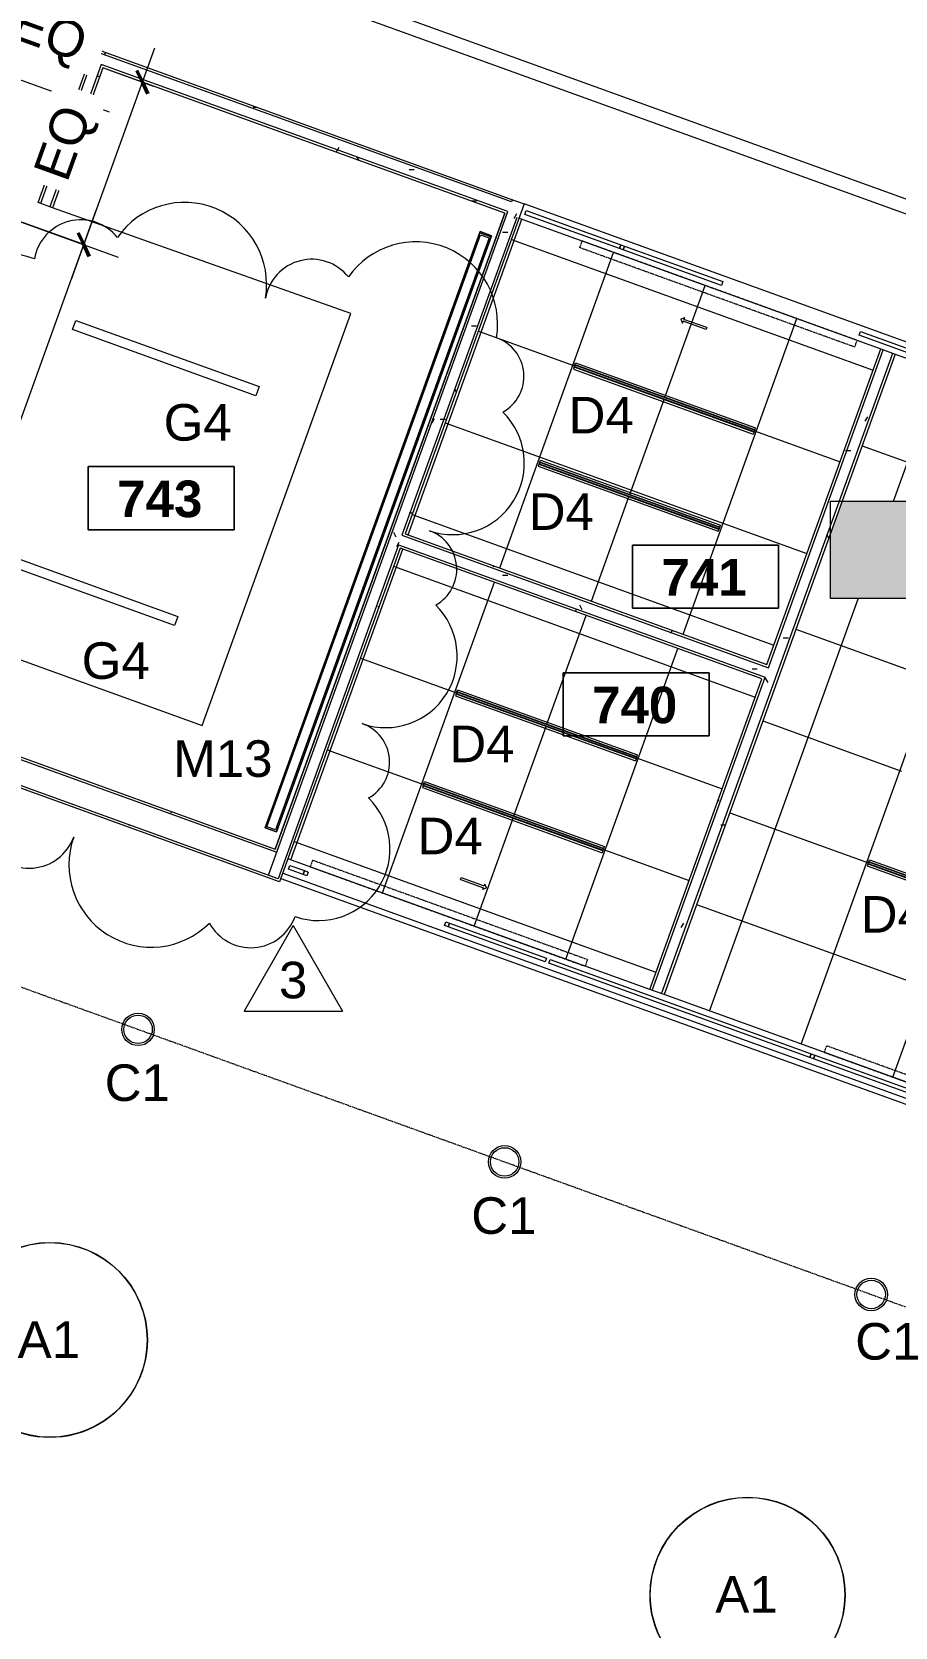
# Model space of a CAD drawing. Header units: inches. Extents: x -2332 to 1043, y -456 to 2193.
# Drawn here: x -768.7 to -556.1, y 347.9 to 740.5 of the extents above; entities that cross this region are included whole.
import ezdxf

# ---------------------------------------------------------------- set-up
doc = ezdxf.new("R2010")
doc.units = ezdxf.units.IN
doc.header["$MEASUREMENT"] = 0
doc.linetypes.add('Center 1_4_', pattern=[0.53125, 0.25, -0.09375, 0.09375, -0.09375])
doc.linetypes.add('Dash 1_16_', pattern=[0.125, 0.0625, -0.0625])
for name, color, linetype, lineweight in [('A-ANNO-DIMS', 211, 'Continuous', 9), ('A-ANNO-DIMS-96', 211, 'Continuous', 9), ('A-AREA-IDEN', 2, 'Continuous', 9), ('A-CLNG', 13, 'Continuous', 13), ('A-CLNG-PATT', 13, 'Continuous', 13), ('A-COLS', 52, 'Continuous', 13), ('A-DETL-CNTR', 5, 'Center 1_4_', 9), ('A-DETL-GENF', 92, 'Continuous', 9), ('A-DOOR', 31, 'Continuous', 13), ('A-GENM', 13, 'Continuous', 9), ('A-GLAZ-CURT', 52, 'Continuous', 13), ('A-GLAZ-CWMG', 51, 'Continuous', 13), ('A-WALL', 113, 'Continuous', 13), ('A-WALL-PATT', 111, 'Continuous', 13), ('E-LITE-EQPM', 33, 'Continuous', 9), ('E-LITE-EQPM-IDEN', 33, 'Continuous', 9), ('G-ANNO-REVC', 71, 'Continuous', 9), ('G-ANNO-REVC-IDEN', 71, 'Continuous', 9), ('I-WALL', 2, 'Continuous', 13)]:
    doc.layers.add(name, color=color, linetype=linetype, lineweight=lineweight)
doc.styles.add('Arial', font='arial.ttf', dxfattribs={"height": 9})
doc.styles.add('Swis721 Lt BT_2', font='swissl.ttf', dxfattribs={"height": 9})
doc.styles.add('Swis721 Lt BT_B', font='', dxfattribs={"height": 9})
doc.styles.get('Swis721 Lt BT_B').set_extended_font_data('Swis721 Lt BT', bold=True)
doc.dimstyles.new('OTJ_-_3_32__Linear_-1__precision', dxfattribs={"dimscale": 12, "dimtxt": 9.497835, "dimasz": 0.375, "dimexe": 0.75, "dimexo": 0.5, "dimgap": 0.5, "dimtad": 1, "dimdec": 0, "dimzin": 3, "dimdsep": 46, "dimlunit": 4, "dimtxsty": 'Swis721 Lt BT_2', "dimblk1": 'OBLIQUE', "dimblk2": 'OBLIQUE', "dimsah": 1, "dimcen": 0.09, "dimdle": 0.75, "dimazin": 0, "dimtfac": 1, "dimtdec": 4, "dimtix": 1, "dimtmove": 0, "dimatfit": 3, "dimfxl": 1, "dimtvp": 1, "dimtfill": 1, "dimfrac": 2, "dimtolj": 1, "dimtzin": 0, "dimarcsym": 2})
doc.dimstyles.new('OTJ_-_3_32__Linear__1_2__Tolerance_1', dxfattribs={"dimscale": 12, "dimtxt": 9.497835, "dimasz": 0.375, "dimexe": 0.75, "dimexo": 0.5, "dimgap": 0.5, "dimtad": 1, "dimdec": 1, "dimrnd": 0.5, "dimzin": 3, "dimdsep": 46, "dimlunit": 4, "dimtxsty": 'Swis721 Lt BT_2', "dimblk1": 'OBLIQUE', "dimblk2": 'OBLIQUE', "dimsah": 1, "dimcen": 0.09, "dimdle": 0.75, "dimazin": 0, "dimtfac": 1, "dimtdec": 4, "dimtix": 1, "dimtmove": 0, "dimatfit": 3, "dimfxl": 1, "dimtvp": 1, "dimtfill": 1, "dimfrac": 2, "dimtolj": 1, "dimtzin": 0, "dimarcsym": 2})
pattern_1 = [(0, (0, 0), (30.72, 7.68), [1.267, -21.773, 1.267, -21.773, -122.88]), (0, (0, 0), (30.72, 7.68), [-46.08, 1.267, -44.813, 1.267, -21.773, -53.76]), (0, (0, 0), (30.72, 7.68), [-115.2, 1.267, -14.093, 1.267, -37.133]), (120, (11.52, 3.84), (-22.011075, 22.7643), [1.267, -21.773, 1.267, -21.773, -122.88]), (120, (11.52, 3.84), (-22.011075, 22.7643), [-46.08, 1.267, -44.813, 1.267, -21.773, -53.76]), (120, (11.52, 3.84), (-22.011075, 22.7643), [-115.2, 1.267, -14.093, 1.267, -37.133]), (240, (15.36, 19.2), (-8.708925, -30.4443), [1.267, -21.773, 1.267, -21.773, -122.88]), (240, (15.36, 19.2), (-8.708925, -30.4443), [-46.08, 1.267, -44.813, 1.267, -21.773, -53.76]), (240, (15.36, 19.2), (-8.708925, -30.4443), [-115.2, 1.267, -14.093, 1.267, -37.133])]

# ---------------------------------------------------------------- blocks, each defined once
blk = doc.blocks.new('Columns 1 - Columns 1-7118049-7TH FLOOR REFLECTED CEILING PLAN')
at = {"layer": 'A-COLS', "lineweight": 9}
h = blk.add_hatch(color=7, dxfattribs=at)
h.paths.add_polyline_path([(862, -405.11), (861.98, -372.97), (801.98, -351.58), (801.98, -383.71), (861.95, -405.09)], flags=0)
h.paths.add_polyline_path([(992.59, -377), (1004.95, -376.98), (1004.95, -365), (986.95, -365), (986.95, -377), (991.45, -377)], flags=0)
h.paths.add_polyline_path([(514, -281.76), (514, -249.63), (453.98, -228.24), (453.98, -260.37), (513.95, -281.74)], flags=0)
h.paths.add_polyline_path([(166, -158.41), (166, -126.28), (105.98, -104.89), (105.98, -137.02), (165.95, -158.39)], flags=0)
h.paths.add_polyline_path([(-182, -35.06), (-182, -2.93), (-242.02, 18.46), (-242.02, -13.67), (-182.05, -35.04)], flags=0)
h.paths.add_polyline_path([(-1982.09, 88.27), (-1922.03, 109.69), (-1922.03, 140.32), (-1982.09, 118.92), (-1982.06, 97), (-1976.88, 98.83), (-1974.21, 91.29), (-1982.09, 88.5), (-1982.09, 88.41)], flags=0)
h.paths.add_polyline_path([(-530, 88.28), (-530, 120.42), (-590.02, 141.81), (-590.02, 109.68), (-530.05, 88.3)], flags=0)
h.paths.add_polyline_path([(829.27, 109), (843.95, 109.02), (843.91, 133), (819.95, 133), (819.95, 109), (828.45, 109)], flags=0)
h.paths.add_polyline_path([(991.45, 115), (1004.95, 115.02), (1004.95, 127), (986.95, 127), (986.95, 115), (990.95, 115)], flags=0)
h.paths.add_polyline_path([(-1634.06, 211.7), (-1574.03, 233.05), (-1574.03, 264.36), (-1634.06, 242.96), (-1634.06, 211.72)], flags=0)
h.paths.add_polyline_path([(-878.47, 211.8), (-878.47, 243.93), (-938.5, 265.32), (-938.5, 233.19), (-878.52, 211.82)], flags=0)
h.paths.add_polyline_path([(483.3, 232), (495.95, 232), (495.95, 256), (472.03, 256), (472.03, 232), (482.96, 232)], flags=0)
h.paths.add_polyline_path([(-1286.05, 334.98), (-1268.05, 341.39), (-1268.05, 345.6), (-1256.05, 349.87), (-1244.05, 345.6), (-1244.05, 341.38), (-1226.05, 335.02), (-1226.06, 367), (-1256.05, 377.69), (-1286.05, 367), (-1286.05, 335.02)], flags=0)
h.paths.add_polyline_path([(-2021.16, 351.64), (-2013.01, 374.21), (-2035.58, 382.36), (-2043.73, 359.79), (-2023.91, 352.63)], flags=0)
h.paths.add_polyline_path([(-208.32, 478), (-200.03, 478), (-200.03, 502), (-219.79, 502), (-224.03, 490.27), (-224.03, 478), (-210.67, 478)], flags=0)
h.paths.add_polyline_path([(-224.03, 501.32), (-223.78, 502), (-224.03, 502)], flags=0)
h.paths.add_polyline_path([(-559.03, 601), (-548.03, 601), (-548.03, 625), (-569.15, 625), (-572.03, 617.05), (-572.03, 601)], flags=0)
h.paths.add_polyline_path([(472.2, 601), (496.2, 601), (496.2, 625), (472.2, 625)], flags=0)
h.paths.add_polyline_path([(831.97, 601.06), (843.95, 601.08), (843.91, 625.06), (819.95, 625.06), (819.95, 601.06), (831.95, 601.06)], flags=0)
h.paths.add_polyline_path([(993.74, 607.06), (1004.95, 607.08), (1004.95, 619.06), (986.95, 619.06), (986.95, 607.06), (991.45, 607.06)], flags=0)
h.paths.add_polyline_path([(-1887.92, 720.64), (-1879.77, 743.21), (-1902.34, 751.36), (-1910.49, 728.79), (-1893.62, 722.69)], flags=0)
h.paths.add_polyline_path([(-903.4, 724), (-896.03, 724), (-896.03, 748), (-920.67, 748), (-920.67, 724), (-910.74, 724)], flags=0)
h.paths.add_polyline_path([(-1610.23, 724), (-1592.03, 724), (-1592.03, 748), (-1616.03, 748), (-1616.03, 724), (-1612.44, 724)], flags=0)
h.paths.add_polyline_path([(-1843.5, 843.64), (-1835.35, 866.21), (-1857.93, 874.36), (-1866.08, 851.79), (-1845.52, 844.36)], flags=0)
h.paths.add_polyline_path([(490.72, 847), (496.2, 847), (496.2, 871), (472.2, 871), (472.2, 847), (477.69, 847)], flags=0)
h.paths.add_polyline_path([(-1612.44, 847), (-1574.05, 847.02), (-1574.06, 871), (-1616.19, 871), (-1616.19, 847)], flags=0)
h.paths.add_polyline_path([(-1243.86, 847.03), (-1243.86, 871), (-1268.03, 871), (-1268.03, 847.03)], flags=0)
h.paths.add_polyline_path([(841.98, 1093), (843.95, 1093.02), (843.91, 1117), (819.95, 1117), (819.95, 1093), (835.45, 1093)], flags=0)
h.paths.add_polyline_path([(495.42, 1093), (495.95, 1093), (495.95, 1117), (471.83, 1117), (471.83, 1093), (495.41, 1093)], flags=0)
h.paths.add_polyline_path([(-1616.3, 1093.21), (-1592.35, 1093.21), (-1592.35, 1117.25), (-1616.3, 1117.25), (-1616.3, 1095.67)], flags=0)
h.paths.add_polyline_path([(-1268.29, 1093.21), (-1244.3, 1093.21), (-1244.3, 1117.25), (-1268.29, 1117.25)], flags=0)
h.paths.add_polyline_path([(991.33, 1099), (1004.95, 1099.02), (1004.95, 1111), (986.95, 1111), (986.95, 1099), (991.2, 1099)], flags=0)
h.paths.add_polyline_path([(-1268.22, 1339.25), (-1244.3, 1339.25), (-1244.3, 1363.25), (-1268.3, 1363.25), (-1268.3, 1339.25)], flags=0)
h.paths.add_polyline_path([(-1616.3, 1339.25), (-1592.3, 1339.25), (-1592.3, 1363.25), (-1616.3, 1363.25), (-1616.3, 1341.67)], flags=0)
h.paths.add_polyline_path([(484, 1462.86), (495.95, 1462.86), (495.95, 1486.86), (471.95, 1486.86), (471.95, 1462.86), (483.85, 1462.86)], flags=0)
h.paths.add_polyline_path([(801.95, 1567), (861.95, 1588.4), (861.95, 1619.14), (850.07, 1619.14), (850, 1619.04), (849.95, 1619.16), (849.95, 1622.86), (801.95, 1605.75), (801.95, 1567.02)], flags=0)
h.paths.add_polyline_path([(-1607.55, 1585.02), (-1592.05, 1585.02), (-1592.05, 1609.02), (-1616.05, 1609.02), (-1616.05, 1585.02)], flags=0)
h.paths.add_polyline_path([(-1256.44, 1585.27), (-1244.3, 1585.27), (-1244.3, 1609.27), (-1268.3, 1609.27), (-1268.3, 1585.27), (-1256.86, 1585.27)], flags=0)
h.paths.add_polyline_path([(-1654.55, 1731.02), (-1654.55, 1776.02), (-1678.05, 1776.02), (-1678.05, 1772.52), (-1658.05, 1772.52), (-1658.05, 1734.52), (-1678.05, 1734.52), (-1678.05, 1731.02), (-1658.05, 1731.02)], flags=0)
h.paths.add_polyline_path([(122.95, 1827.02), (148.95, 1827.02), (148.95, 1853.02), (122.95, 1853.02), (122.95, 1829.42)], flags=0)
h.paths.add_polyline_path([(496.95, 1827.02), (496.95, 1853.02), (470.95, 1853.02), (470.95, 1827.02)], flags=0)
h.paths.add_polyline_path([(-921.05, 1827.02), (-895.05, 1827.02), (-895.05, 1853.02), (-921.05, 1853.02), (-921.05, 1829.42)], flags=0)
h.paths.add_polyline_path([(-572.04, 1827.02), (-547.04, 1827.02), (-547.04, 1853.02), (-573.04, 1853.02), (-573.04, 1827.02)], flags=0)
h.paths.add_polyline_path([(-199.03, 1827.04), (-199.03, 1853.03), (-225.05, 1853.03), (-225.05, 1827.04), (-200.04, 1827.04)], flags=0)
h.paths.add_polyline_path([(-1592.3, 1828.27), (-1592.3, 1852.27), (-1600.05, 1852.27), (-1600.05, 2104.82), (-1574.05, 2104.82), (-1574.05, 2138.82), (-1608.05, 2138.82), (-1608.05, 1852.27), (-1616.3, 1852.27), (-1616.3, 1828.27)], flags=0)
h.paths.add_polyline_path([(-1244.3, 1828.27), (-1244.3, 1852.27), (-1268.3, 1852.27), (-1268.3, 1828.27)], flags=0)
h.paths.add_polyline_path([(-1678.05, 1836.02), (-1620.8, 1836.02), (-1620.8, 1844.02), (-1678.05, 1844.02)], flags=0)
h.paths.add_polyline_path([(831.95, 2100.07), (861.95, 2100.07), (861.95, 2138.82), (801.95, 2138.82), (801.95, 2110.02), (831.95, 2110.02), (831.95, 2104.31)], flags=0)
h.paths.add_polyline_path([(-878.05, 2104.79), (-878.05, 2138.82), (-938.13, 2138.82), (-938.13, 2104.79)], flags=0)
h.paths.add_polyline_path([(-1286.03, 2104.81), (-1225.94, 2104.81), (-1225.94, 2138.82), (-1286.03, 2138.82)], flags=0)
h.paths.add_polyline_path([(454.05, 2104.82), (513.95, 2104.82), (513.95, 2138.82), (454.05, 2138.82)], flags=0)
h.paths.add_polyline_path([(-181.82, 2104.82), (-181.82, 2138.82), (-242.05, 2138.82), (-242.05, 2104.82)], flags=0)
h.paths.add_polyline_path([(-590.05, 2104.82), (-530.05, 2104.82), (-530.05, 2138.82), (-590.05, 2138.82)], flags=0)
h.paths.add_polyline_path([(165.96, 2104.82), (165.96, 2138.82), (105.95, 2138.82), (105.95, 2104.82)], flags=0)
at = {"layer": 'A-COLS', "color": 8, "lineweight": 20}
for p, q in [((-572.03, 625), (-548.03, 625)), ((-572.03, 601), (-572.03, 625)), ((-548.03, 601), (-572.03, 601))]:
    blk.add_line(p, q, dxfattribs=at)
blk = doc.blocks.new('System Panel - Glazed-8947957-7TH FLOOR REFLECTED CEILING PLAN')
at = {"layer": 'A-GLAZ-CURT'}
for p, q in [((-12.39, -0.5), (-12.39, 0.5)), ((-12.39, 0.5), (12.39, 0.5)), ((12.39, 0.5), (12.39, -0.5)), ((12.39, -0.5), (-12.39, -0.5))]:
    blk.add_line(p, q, dxfattribs=at)
blk = doc.blocks.new('System Panel - Glazed-8768158-7TH FLOOR REFLECTED CEILING PLAN')
at = {"layer": 'A-GLAZ-CURT'}
for p, q in [((-12.875, -0.5), (-12.875, 0.5)), ((-12.875, 0.5), (12.875, 0.5)), ((12.875, 0.5), (12.875, -0.5)), ((12.875, -0.5), (-12.875, -0.5))]:
    blk.add_line(p, q, dxfattribs=at)
blk = doc.blocks.new('System Panel - Glazed-8768159-7TH FLOOR REFLECTED CEILING PLAN')
at = {"layer": 'A-GLAZ-CURT'}
for p, q in [((-24.29, -0.5), (-24.29, 0.5)), ((-24.29, 0.5), (24.29, 0.5)), ((24.29, 0.5), (24.29, -0.5)), ((24.29, -0.5), (-24.29, -0.5))]:
    blk.add_line(p, q, dxfattribs=at)
blk = doc.blocks.new('Barn Door - Glass Door - D13 - DEMOUNTABLE SLIDER-40_ x 96_-8564951-7TH FLOOR REFLECTED CEILING PLAN')
at = {"layer": 'A-DETL-GENF'}
for p, q in [((17.91, 11.5), (17.91, 12)), ((17.91, 12), (23.91, 12)), ((24.62, 11.75), (23.91, 12.46)), ((23.91, 12.46), (23.91, 12)), ((17.91, 11.5), (23.91, 11.5)), ((24.62, 11.75), (23.91, 11.04)), ((23.91, 11.04), (23.91, 11.5))]:
    blk.add_line(p, q, dxfattribs=at)
at = {"layer": 'A-DOOR', "linetype": 'Dash 1_16_', "lineweight": 9}
for p, q in [((-18, 3.62), (54, 3.62)), ((-18, 3.62), (-18, 1.87)), ((-18, 1.87), (54, 1.87)), ((54, 3.62), (54, 1.87))]:
    blk.add_line(p, q, dxfattribs=at)
blk = doc.blocks.new('ROUND LIGHT - Type A_ATL3 Pendant - 48_-7968584-7TH FLOOR REFLECTED CEILING PLAN')
at = {"layer": 'E-LITE-EQPM'}
for centre, radius, start, end in [((-0.02, -0.01), 24, 360, 180), ((0, -0.01), 24, 360, 180), ((0, -0.01), 23.95, 0, 180), ((-0.02, -0.01), 24, 180, 360), ((0, -0.01), 24, 180, 360), ((0, -0.01), 23.95, 180, 360)]:
    blk.add_arc(centre, radius, start, end, dxfattribs=at)
blk = doc.blocks.new('TBARLED SMARTLIGHT 9-16_DIFFUSING 2_ and 4_ - Type D_4_ 9_16 - Diffusing Lens-7718957-7TH FLOOR REFLECTED CEILING PLAN')
at = {"layer": 'E-LITE-EQPM'}
for p, q in [((-0.8, 23.56), (-0.8, -23.56)), ((-0.3, 23.56), (-0.8, 23.56)), ((-0.3, 23.56), (0.3, 23.56)), ((-0.3, 23.52), (-0.3, 23.56)), ((0.3, 23.56), (0.3, 23.52)), ((0.3, 23.56), (0.8, 23.56)), ((0.8, 23.56), (0.8, -23.56)), ((-0.3, 23.52), (-0.21, 23.52)), ((-0.3, -23.52), (-0.3, 23.52)), ((0.3, 23.52), (-0.3, 23.52)), ((-0.21, -23.52), (-0.21, 23.52)), ((-0.2, 23.5), (0.2, 23.5)), ((-0.2, -23.5), (-0.2, 23.5)), ((0.2, -23.5), (0.2, 23.5)), ((0.21, 23.52), (0.3, 23.52)), ((0.21, -23.52), (0.21, 23.52)), ((0.3, -23.52), (0.3, 23.52)), ((-0.21, -23.52), (-0.3, -23.52)), ((-0.3, -23.52), (0.3, -23.52)), ((-0.3, -23.56), (-0.3, -23.52)), ((0.2, -23.5), (-0.2, -23.5)), ((0.3, -23.52), (0.21, -23.52)), ((0.3, -23.52), (0.3, -23.56)), ((-0.3, -23.56), (-0.8, -23.56)), ((0.3, -23.56), (-0.3, -23.56)), ((0.3, -23.56), (0.8, -23.56))]:
    blk.add_line(p, q, dxfattribs=at)
blk = doc.blocks.new('Rectangular Mullion - 1_ x 1_ SQUARE-8461705-7TH FLOOR REFLECTED CEILING PLAN')
at = {"layer": 'A-GLAZ-CWMG', "lineweight": 20}
for p, q in [((0.5, 0.5), (-0.5, 0.5)), ((-0.5, 0.5), (-0.5, -0.5)), ((0.5, -0.5), (0.5, 0.5)), ((-0.5, -0.5), (0.5, -0.5))]:
    blk.add_line(p, q, dxfattribs=at)
blk = doc.blocks.new('yellow light - yellow light-8090718-7TH FLOOR REFLECTED CEILING PLAN')
at = {"layer": 'A-GENM'}
for p, q in [((-913.35, 829.36), (26.87, 489.86)), ((25.68, 486.56), (-913.42, 825.66))]:
    blk.add_line(p, q, dxfattribs=at)
blk = doc.blocks.new('Barn Door - Glass Door - D13 - DEMOUNTABLE SLIDER-40_ x 96_-8564952-7TH FLOOR REFLECTED CEILING PLAN')
at = {"layer": 'A-DETL-GENF'}
for p, q in [((17.91, -11.5), (17.91, -12)), ((17.91, -11.5), (23.91, -11.5)), ((24.62, -11.75), (23.91, -11.04)), ((23.91, -11.04), (23.91, -11.5)), ((24.62, -11.75), (23.91, -12.46)), ((17.91, -12), (23.91, -12)), ((23.91, -12.46), (23.91, -12))]:
    blk.add_line(p, q, dxfattribs=at)
at = {"layer": 'A-DOOR', "linetype": 'Dash 1_16_', "lineweight": 9}
for p, q in [((-18, -1.87), (54, -1.87)), ((-18, -3.62), (-18, -1.87)), ((-18, -3.62), (54, -3.62)), ((54, -3.62), (54, -1.87))]:
    blk.add_line(p, q, dxfattribs=at)
blk = doc.blocks.new('DOWN LIGHT - Type C_L-PENDANT_FOCAL POINT 3_5 CYLINDER-9613399-7TH FLOOR REFLECTED CEILING PLAN')
at = {"layer": 'E-LITE-EQPM'}
for radius in [4, 3.5]:
    blk.add_circle((-0.125, 0), radius, dxfattribs=at)
blk = doc.blocks.new('SUSPENDED LINEAR_Cooper_NeoRay_Straight and Narrow_22DP_0001 - Type G_3G Pendant Linea_4 Feet-8436090-7TH FLOOR REFLECTED CEILING PLAN')
at = {"layer": 'E-LITE-EQPM'}
for p, q in [((1.1875, 24), (-1.1875, 24)), ((-1.1875, 24), (-1.1875, -24)), ((1.1875, -24), (1.1875, 24)), ((-1.1875, -24), (1.1875, -24))]:
    blk.add_line(p, q, dxfattribs=at)
blk = doc.blocks.new('light_recessed_downlight_linear_3in adjustable - Type M13-9661933-7TH FLOOR REFLECTED CEILING PLAN')
at = {"layer": 'E-LITE-EQPM'}
for p, q in [((-78.74, -0.84), (76.95, -0.84)), ((-78.74, -3.84), (-78.74, -0.84)), ((-78.74, -3.84), (-78.74, -0.84)), ((-78.74, -0.84), (77.26, -0.84)), ((-78.74, -3.84), (76.95, -3.84)), ((77.26, -3.84), (-78.74, -3.84)), ((-78.36, -3.47), (-78.36, -1.22)), ((-78.36, -1.22), (76.58, -1.22)), ((76.58, -3.47), (-78.36, -3.47)), ((76.58, -1.22), (76.58, -3.47)), ((76.95, -0.84), (76.95, -3.84)), ((77.26, -0.84), (77.26, -3.84))]:
    blk.add_line(p, q, dxfattribs=at)
blk = doc.blocks.new('System Panel - Glazed-9681235-7TH FLOOR REFLECTED CEILING PLAN')
at = {"layer": 'A-GLAZ-CURT'}
for p, q in [((-33.59, -0.5), (-33.59, 0.5)), ((-33.59, 0.5), (-29.77, 0.5)), ((-29.77, 0.5), (-29.77, -0.5)), ((8.23, -0.5), (8.23, 0.5)), ((8.23, 0.5), (33.59, 0.5)), ((33.59, 0.5), (33.59, -0.5)), ((-29.77, -0.5), (-33.59, -0.5)), ((33.59, -0.5), (8.23, -0.5))]:
    blk.add_line(p, q, dxfattribs=at)
blk = doc.blocks.new('System Panel - Glazed-9681165-7TH FLOOR REFLECTED CEILING PLAN')
at = {"layer": 'A-GLAZ-CURT'}
for p, q in [((-34.16, -0.5), (-34.16, 0.5)), ((-34.16, 0.5), (34.16, 0.5)), ((34.16, 0.5), (34.16, -0.5)), ((34.16, -0.5), (-34.16, -0.5))]:
    blk.add_line(p, q, dxfattribs=at)
blk = doc.blocks.new('System Panel - Glazed-9681166-7TH FLOOR REFLECTED CEILING PLAN')
at = {"layer": 'A-GLAZ-CURT'}
for p, q in [((-18.95, -0.5), (-18.95, 0.5)), ((-18.95, 0.5), (18.95, 0.5)), ((18.95, 0.5), (18.95, -0.5)), ((18.95, -0.5), (-18.95, -0.5))]:
    blk.add_line(p, q, dxfattribs=at)
blk = doc.blocks.new('Rectangular Mullion - 1_ x 1_ SQUARE-8461893-7TH FLOOR REFLECTED CEILING PLAN')
at = {"layer": 'A-GLAZ-CWMG', "lineweight": 20}
for p, q in [((0.5, 0.5), (-0.5, 0.5)), ((-0.5, 0.5), (-0.5, -0.5)), ((0.5, -0.5), (0.5, 0.5)), ((-0.5, -0.5), (0.5, -0.5))]:
    blk.add_line(p, q, dxfattribs=at)
blk = doc.blocks.new('Rectangular Mullion - 1_ x 1_ SQUARE-8462063-7TH FLOOR REFLECTED CEILING PLAN')
at = {"layer": 'A-GLAZ-CWMG', "lineweight": 20}
for p, q in [((0, 0.5), (-1, 0.5)), ((-1, 0.5), (-1, -0.5)), ((0, -0.5), (0, 0.5)), ((-1, -0.5), (0, -0.5))]:
    blk.add_line(p, q, dxfattribs=at)
blk = doc.blocks.new('Rectangular Mullion - 1_ x 1_ SQUARE-9681154-7TH FLOOR REFLECTED CEILING PLAN')
at = {"layer": 'A-GLAZ-CWMG', "lineweight": 20}
for p, q in [((-1, 0.5), (0, 0.5)), ((-1, -0.5), (-1, 0.5)), ((0, 0.5), (0, -0.5)), ((0, -0.5), (-1, -0.5))]:
    blk.add_line(p, q, dxfattribs=at)
blk = doc.blocks.new('Room Tag - Number Only-4120135-7TH FLOOR REFLECTED CEILING PLAN')
at = {"layer": 'A-AREA-IDEN'}
for p, q in [((-0.1881, -0.1636), (-0.1881, -0.0018)), ((-0.1881, -0.0018), (0.1869, -0.0018)), ((0.1869, -0.0018), (-0.1881, -0.0018)), ((-0.1881, -0.0018), (-0.1881, -0.1636)), ((0.1869, -0.0018), (0.1869, -0.1636)), ((0.1869, -0.1636), (0.1869, -0.0018)), ((0.1869, -0.1636), (-0.1881, -0.1636)), ((-0.1881, -0.1636), (0.1869, -0.1636))]:
    blk.add_line(p, q, dxfattribs=at)
blk = doc.blocks.new('DIMBLOCK99-7TH FLOOR REFLECTED CEILING PLAN')
at = {"layer": 'A-ANNO-DIMS-96'}
for p, q in [((-789.14, 708.53), (-777.63, 740.39)), ((-780.69, 731.92), (-789.14, 708.53)), ((-749.61, 720.7), (-780.69, 731.92)), ((-757.12, 726.41), (-761.13, 715.29)), ((-758.08, 723.76), (-757.12, 726.41))]:
    blk.add_line(p, q, dxfattribs=at)
at = {"layer": 'A-ANNO-DIMS-96', "lineweight": 50}
for p, q in [((-780.69, 731.92), (-783.57, 730.57)), ((-780.69, 731.92), (-777.81, 733.27)), ((-758.08, 723.76), (-760.96, 722.41)), ((-758.08, 723.76), (-755.2, 725.11))]:
    blk.add_line(p, q, dxfattribs=at)
at = {"layer": 'A-ANNO-DIMS-96', "color": 0, "insert": (-771.28, 747.68), "char_height": 9, "width": 20.443, "attachment_point": 1, "rotation": 340.146, "line_spacing_factor": 1.005062, "style": 'Swis721 Lt BT_2', "bg_fill": 3, "box_fill_scale": 1.25, "bg_fill_color": 256, "bg_fill_true_color": 13158600, "bg_fill_transparency": 0}
blk.add_mtext('EQ', dxfattribs=at)
blk = doc.blocks.new('_Oblique')
at = {"color": 0, "linetype": 'ByBlock', "lineweight": -2}
blk.add_line((-0.5, -0.5), (0.5, 0.5), dxfattribs=at)
blk = doc.blocks.new('DIMBLOCK106-7TH FLOOR REFLECTED CEILING PLAN')
at = {"layer": 'A-ANNO-DIMS-96'}
for p, q in [((-791.59, 589.37), (-752.87, 696.59)), ((-782.52, 697.73), (-747.46, 685.07)), ((-755.92, 688.12), (-782.52, 697.73)), ((-815.14, 607.44), (-780.06, 594.77)), ((-788.53, 597.83), (-815.14, 607.44))]:
    blk.add_line(p, q, dxfattribs=at)
at = {"layer": 'A-ANNO-DIMS-96', "lineweight": 50}
for p, q in [((-755.92, 688.12), (-757.28, 691)), ((-755.92, 688.12), (-754.57, 685.24)), ((-788.53, 597.83), (-789.88, 600.71)), ((-788.53, 597.83), (-787.18, 594.95))]:
    blk.add_line(p, q, dxfattribs=at)
at = {"layer": 'A-ANNO-DIMS-96', "color": 0, "insert": (-794.11, 635.41), "char_height": 9, "width": 34.9159, "attachment_point": 1, "rotation": 70.146, "line_spacing_factor": 1.005062, "style": 'Swis721 Lt BT_2', "bg_fill": 3, "box_fill_scale": 1.25, "bg_fill_color": 256, "bg_fill_true_color": 13158600, "bg_fill_transparency": 0}
blk.add_mtext('8\' - 0"', dxfattribs=at)
blk = doc.blocks.new('DIMBLOCK108-7TH FLOOR REFLECTED CEILING PLAN')
at = {"layer": 'A-ANNO-DIMS-96'}
for p, q in [((-758.98, 679.66), (-738.43, 736.58)), ((-738.83, 727.16), (-749.95, 731.18)), ((-741.48, 728.12), (-738.83, 727.16)), ((-782.52, 697.73), (-747.46, 685.07)), ((-755.92, 688.12), (-782.52, 697.73))]:
    blk.add_line(p, q, dxfattribs=at)
at = {"layer": 'A-ANNO-DIMS-96', "lineweight": 50}
for p, q in [((-741.48, 728.12), (-742.84, 731)), ((-741.48, 728.12), (-740.13, 725.24)), ((-755.92, 688.12), (-757.28, 691)), ((-755.92, 688.12), (-754.57, 685.24))]:
    blk.add_line(p, q, dxfattribs=at)
at = {"layer": 'A-ANNO-DIMS-96', "color": 0, "insert": (-768.54, 706.23), "char_height": 9, "width": 20.443, "attachment_point": 1, "rotation": 70.146, "line_spacing_factor": 1.005062, "style": 'Swis721 Lt BT_2', "bg_fill": 3, "box_fill_scale": 1.25, "bg_fill_color": 256, "bg_fill_true_color": 13158600, "bg_fill_transparency": 0}
blk.add_mtext('EQ', dxfattribs=at)
blk = doc.blocks.new('Family - ___-9782575-7TH FLOOR REFLECTED CEILING PLAN')
at = {"layer": 'G-ANNO-REVC'}
for centre, radius, start, end in [((-731.1, 678.32), 20.2, 350.3153, 145.1065), ((-756.7, 682.69), 11.54, 38.505, 170.3153), ((-674.2, 668.61), 20.2, 350.3153, 145.1065), ((-775.93, 663.16), 22.86, 69.9285, 224.7197), ((-699.8, 672.98), 11.54, 38.505, 170.3153), ((-657.59, 655.71), 10.06, 298.9854, 70.7958), ((-786.01, 635.55), 13.06, 118.1182, 249.9285), ((-665.03, 634.35), 17.6, 250.7958, 45.587), ((-798.34, 601.81), 22.86, 69.9285, 224.7197), ((-674.13, 608.23), 10.06, 298.9854, 70.7958), ((-681.57, 586.86), 17.6, 250.7958, 45.587), ((-808.43, 574.2), 13.06, 118.1182, 249.9285), ((-690.67, 560.75), 10.06, 298.9854, 70.7958), ((-793.84, 555.08), 20.27, 160.2363, 315.0275), ((-698.11, 539.38), 17.6, 250.7958, 45.587), ((-769.31, 546.26), 11.58, 208.4259, 340.2363), ((-739.33, 535.49), 20.27, 160.2363, 315.0275), ((-714.8, 526.68), 11.58, 208.4259, 340.2363)]:
    blk.add_arc(centre, radius, start, end, dxfattribs=at)
blk = doc.blocks.new('Revision Tag - Revision Tag-133968-7TH FLOOR REFLECTED CEILING PLAN')
at = {"layer": 'G-ANNO-REVC-IDEN'}
for p, q in [((0, 0.1384), (-0.1263, -0.0804)), ((0, 0.1384), (0.1263, -0.0804)), ((-0.1263, -0.0804), (0.1263, -0.0804))]:
    blk.add_line(p, q, dxfattribs=at)

msp = doc.modelspace()

# ---------------------------------------------------------------- hatches: boundary and pattern name
at = {"layer": 'A-CLNG-PATT'}
h = msp.add_hatch(dxfattribs=at)
h.set_pattern_fill('FP_8', color=256, style=0, pattern_type=2)
h.set_pattern_definition([(340.146, (-621.058, 627.696), (-8.151, -22.5735), []), (250.146, (-621.058, 627.696), (-22.5735, 8.151), [])])
h.paths.add_polyline_path([(-587.65647, 584.80025), (-559.61828, 662.44943), (-648.72148, 694.62353), (-676.75967, 616.97434), (-587.86873, 584.87689)], flags=0)
h.paths.add_polyline_path([(-599.49, 618.04707), (-643.81393, 634.05191), (-643.5987, 634.60206), (-599.28944, 618.60252), (-599.46554, 618.11483)], flags=0)
h.paths.add_polyline_path([(-590.84484, 641.98904), (-635.16877, 657.99388), (-634.95354, 658.54403), (-590.64428, 642.54449), (-590.82038, 642.0568)], flags=0)
h = msp.add_hatch(dxfattribs=at)
h.set_pattern_fill('FP_10', color=256, style=0, pattern_type=2)
h.set_pattern_definition([(250.146, (-524.21, 573.113), (-22.5735, 8.151), []), (160.146, (-524.21, 573.113), (8.151, 22.5735), [])])
h.paths.add_polyline_path([(-500.3385, 462.8636), (-443.42081, 620.49192), (-556.09117, 661.17584), (-569.1546, 624.99788), (-548.02578, 624.99788), (-548.02578, 600.99788), (-572.02578, 600.99788), (-572.02578, 617.04642), (-613.00887, 503.54752), (-502.2827, 463.56563)], flags=0)
h.paths.add_polyline_path([(-518.44934, 519.68643), (-562.77327, 535.69127), (-562.55803, 536.24142), (-518.24877, 520.24188), (-518.42487, 519.75419)], flags=0)
h.paths.add_polyline_path([(-510.29833, 542.25989), (-554.62226, 558.26473), (-554.40702, 558.81488), (-510.09777, 542.81534), (-510.27386, 542.32765)], flags=0)
h.paths.add_polyline_path([(-502.14733, 564.83335), (-546.47126, 580.83819), (-546.25602, 581.38834), (-501.94676, 565.3888), (-502.12286, 564.90111)], flags=0)
h.paths.add_polyline_path([(-493.99632, 587.40681), (-538.32025, 603.41165), (-538.10501, 603.9618), (-493.79576, 587.96226), (-493.97185, 587.47457)], flags=0)
h = msp.add_hatch(dxfattribs=at)
h.set_pattern_fill('FP_9', color=256, style=0, pattern_type=2)
h.set_pattern_definition([(340.146, (-650.11, 547.24), (-8.151, -22.5735), []), (250.146, (-650.11, 547.24), (-22.5735, 8.151), [])])
h.paths.add_polyline_path([(-616.53597, 504.82111), (-588.93006, 581.27314), (-678.03326, 613.44724), (-705.63917, 536.99521), (-618.33421, 505.47044)], flags=0)
h.paths.add_polyline_path([(-628.04794, 538.9585), (-672.37187, 554.96334), (-672.15663, 555.51349), (-627.84737, 539.51395), (-628.02347, 539.02626)], flags=0)
h.paths.add_polyline_path([(-619.89693, 561.53196), (-664.22086, 577.5368), (-664.00562, 578.08695), (-619.69636, 562.08741), (-619.87246, 561.59972)], flags=0)
at = {"layer": 'A-WALL-PATT', "lineweight": 9}
h = msp.add_hatch(dxfattribs=at)
h.set_pattern_fill('FP_1', color=256, style=0, pattern_type=2)
h.set_pattern_definition(pattern_1)
h.paths.add_polyline_path([(-766.62061, 698.25603), (-753.12051, 735.64332), (-753.70836, 735.85559), (-767.20846, 698.4683)], flags=0)
h = msp.add_hatch(dxfattribs=at)
h.set_pattern_fill('FP_1', color=256, style=0, pattern_type=2)
h.set_pattern_definition(pattern_1)
h.paths.add_polyline_path([(-651.44844, 696.27277), (-650.59938, 698.62417), (-753.12051, 735.64332), (-753.96957, 733.29192), (-651.66073, 696.34943)], flags=0)
h = msp.add_hatch(dxfattribs=at)
h.set_pattern_fill('FP_1', color=256, style=0, pattern_type=2)
h.set_pattern_definition(pattern_1)
h.paths.add_polyline_path([(-651.18723, 698.83644), (-650.97496, 699.42429), (-753.49609, 736.44344), (-753.70836, 735.85559), (-652.81523, 699.42429)], flags=0)
h = msp.add_hatch(dxfattribs=at)
h.set_pattern_fill('FP_1', color=256, style=0, pattern_type=2)
h.set_pattern_definition(pattern_1)
h.paths.add_polyline_path([(-764.26921, 697.40697), (-751.61817, 732.44286), (-753.96957, 733.29192), (-766.62061, 698.25603), (-766.32871, 698.15063)], flags=0)
h = msp.add_hatch(dxfattribs=at)
h.set_pattern_fill('FP_1', color=256, style=0, pattern_type=2)
h.set_pattern_definition(pattern_1)
h.paths.add_polyline_path([(-763.68136, 697.1947), (-751.24258, 731.64274), (-751.83044, 731.85501), (-764.26921, 697.40697)], flags=0)
h = msp.add_hatch(dxfattribs=at)
h.set_pattern_fill('FP_1', color=256, style=0, pattern_type=2)
h.set_pattern_definition(pattern_1)
h.paths.add_polyline_path([(-652.24856, 695.89719), (-652.03629, 696.48504), (-751.61817, 732.44286), (-751.83044, 731.85501), (-653.87655, 696.48504)], flags=0)
h = msp.add_hatch(dxfattribs=at)
h.set_pattern_fill('FP_1', color=256, style=0, pattern_type=2)
h.set_pattern_definition(pattern_1)
h.paths.add_polyline_path([(-116.58699, 502.47615), (-115.3134, 506.00325), (-117.07698, 506.64006), (-118.35058, 503.11296), (-117.07698, 502.65308)], flags=0)
h.paths.add_polyline_path([(-648.72148, 694.62353), (-647.44788, 698.15063), (-650.38713, 699.21196), (-651.66073, 695.68486), (-648.82561, 694.66113)], flags=0)
h = msp.add_hatch(dxfattribs=at)
h.set_pattern_fill('FP_1', color=256, style=0, pattern_type=2)
h.set_pattern_definition(pattern_1)
h.paths.add_polyline_path([(-708.07712, 532.08379), (-649.30933, 694.83579), (-651.66073, 695.68486), (-710.42852, 532.93285), (-708.24524, 532.14449)], flags=0)
h = msp.add_hatch(dxfattribs=at)
h.set_pattern_fill('FP_1', color=256, style=0, pattern_type=2)
h.set_pattern_definition(pattern_1)
h.paths.add_polyline_path([(-707.70154, 531.28367), (-677.82099, 614.03509), (-678.40884, 614.24736), (-708.28939, 531.49594), (-708.04445, 531.40749)], flags=0)
h.paths.add_polyline_path([(-676.97193, 616.38649), (-648.72148, 694.62353), (-649.30933, 694.83579), (-677.55978, 616.59876), (-677.48752, 616.57267)], flags=0)
h = msp.add_hatch(dxfattribs=at)
h.set_pattern_fill('FP_1', color=256, style=0, pattern_type=2)
h.set_pattern_definition(pattern_1)
h.paths.add_polyline_path([(-615.94812, 504.60885), (-588.12994, 581.64873), (-588.71779, 581.86099), (-616.53597, 504.82111)], flags=0)
h.paths.add_polyline_path([(-587.28088, 584.00013), (-559.03043, 662.23716), (-559.61828, 662.44943), (-587.86873, 584.2124), (-587.65647, 584.13575)], flags=0)
h = msp.add_hatch(dxfattribs=at)
h.set_pattern_fill('FP_1', color=256, style=0, pattern_type=2)
h.set_pattern_definition(pattern_1)
h.paths.add_polyline_path([(-613.59672, 503.75978), (-556.67902, 661.3881), (-559.03043, 662.23716), (-615.94812, 504.60885)], flags=0)
h = msp.add_hatch(dxfattribs=at)
h.set_pattern_fill('FP_1', color=256, style=0, pattern_type=2)
h.set_pattern_definition(pattern_1)
h.paths.add_polyline_path([(-613.00887, 503.54752), (-556.09117, 661.17584), (-556.67902, 661.3881), (-613.59672, 503.75978)], flags=0)
h = msp.add_hatch(dxfattribs=at)
h.set_pattern_fill('FP_1', color=256, style=0, pattern_type=2)
h.set_pattern_definition(pattern_1)
h.paths.add_polyline_path([(-588.12994, 581.64873), (-587.28088, 584.00013), (-677.55978, 616.59876), (-678.40884, 614.24736), (-588.20061, 581.67425)], flags=0)
h = msp.add_hatch(dxfattribs=at)
h.set_pattern_fill('FP_1', color=256, style=0, pattern_type=2)
h.set_pattern_definition(pattern_1)
h.paths.add_polyline_path([(-587.86873, 584.2124), (-587.65647, 584.80025), (-676.75967, 616.97434), (-676.97193, 616.38649), (-588.71779, 584.51898)], flags=0)
h = msp.add_hatch(dxfattribs=at)
h.set_pattern_fill('FP_1', color=256, style=0, pattern_type=2)
h.set_pattern_definition(pattern_1)
h.paths.add_polyline_path([(-588.93006, 581.27314), (-588.71779, 581.86099), (-677.82099, 614.03509), (-678.03326, 613.44724), (-590.55806, 581.86099)], flags=0)
h = msp.add_hatch(dxfattribs=at)
h.set_pattern_fill('FP_1', color=256, style=0, pattern_type=2)
h.set_pattern_definition(pattern_1)
h.paths.add_polyline_path([(-708.97862, 538.78848), (-708.78976, 539.38478), (-803.54086, 573.59827), (-803.75312, 573.01042), (-709.53284, 538.9886)], flags=0)
h = msp.add_hatch(dxfattribs=at)
h.set_pattern_fill('FP_1', color=256, style=0, pattern_type=2)
h.set_pattern_definition(pattern_1)
h.paths.add_polyline_path([(-708.28939, 531.49594), (-708.07712, 532.08379), (-808.73013, 568.42838), (-808.94239, 567.84053), (-708.39077, 531.53255)], flags=0)

# ---------------------------------------------------------------- linework, layer by layer
at = {"layer": 'A-CLNG'}
for p, q in [((-690.15935, 671.14639), (-763.68136, 697.1947)), ((-652.24858, 695.89712), (-708.78976, 539.38478)), ((-117.10671, 506.55775), (-647.44788, 698.15063)), ((-658.31099, 691.33827), (-711.29252, 544.61078)), ((-655.48931, 690.3194), (-658.31099, 691.33827)), ((-648.72148, 694.62353), (-559.61828, 662.44943)), ((-708.47084, 543.59191), (-655.48931, 690.3194)), ((-726.7564, 569.79422), (-690.15935, 671.14639)), ((-556.09117, 661.17584), (-443.42081, 620.49192)), ((-795.31144, 594.54862), (-726.7564, 569.79422)), ((-711.29252, 544.61078), (-708.47084, 543.59191)), ((-616.53597, 504.82111), (-705.63917, 536.99521)), ((-707.39071, 532.14449), (-443.45824, 436.84165)), ((-500.3385, 462.8636), (-613.00887, 503.54752))]:
    msp.add_line(p, q, dxfattribs=at)
at = {"layer": 'A-DETL-CNTR'}
msp.add_line((-1121.44327, 631.8863), (461.38791, 60.07747), dxfattribs=at)
at = {"layer": 'A-WALL'}
for p, q in [((-753.12051, 735.64332), (-766.62061, 698.25603)), ((-650.59938, 698.62417), (-753.12051, 735.64332)), ((-751.61817, 732.44286), (-764.26921, 697.40697)), ((-651.44844, 696.27277), (-751.61817, 732.44286)), ((-650.38713, 699.21196), (-650.59938, 698.62417)), ((-710.42852, 532.93285), (-651.44844, 696.27277)), ((-649.30933, 694.83579), (-677.55978, 616.59876)), ((-613.59672, 503.75978), (-556.67902, 661.3881)), ((-587.28088, 584.00013), (-559.03043, 662.23716)), ((-677.55978, 616.59876), (-587.28088, 584.00013)), ((-678.40884, 614.24736), (-708.07712, 532.08379)), ((-678.40884, 614.24736), (-588.12994, 581.64873)), ((-615.94812, 504.60885), (-588.12994, 581.64873)), ((-806.10452, 573.85948), (-708.39077, 538.57622)), ((-708.07712, 532.08379), (-808.14228, 568.21611))]:
    msp.add_line(p, q, dxfattribs=at)
at = {"layer": 'I-WALL'}
for p, q in [((-767.20846, 698.4683), (-753.49609, 736.44344)), ((-753.49609, 736.44344), (-650.97496, 699.42429)), ((-751.24258, 731.64274), (-763.68136, 697.1947)), ((-652.24856, 695.89719), (-751.24258, 731.64274)), ((-650.97499, 699.42422), (-647.44788, 698.15063)), ((-763.68136, 697.1947), (-767.20846, 698.4683)), ((-708.76636, 539.37633), (-652.24858, 695.89712)), ((-647.44788, 698.15063), (-676.75967, 616.97434)), ((-556.09117, 661.17584), (-613.00887, 503.54752)), ((-587.65647, 584.80025), (-559.61828, 662.44943)), ((-559.61828, 662.44943), (-556.09117, 661.17584)), ((-676.75967, 616.97434), (-587.65647, 584.80025)), ((-678.03326, 613.44724), (-707.70154, 531.28367)), ((-588.93006, 581.27314), (-678.03326, 613.44724)), ((-616.53597, 504.82111), (-588.93006, 581.27314)), ((-707.70154, 531.28367), (-808.94239, 567.84053)), ((-777.55786, 564.21612), (-708.76636, 539.37633)), ((-613.00887, 503.54752), (-616.53597, 504.82111))]:
    msp.add_line(p, q, dxfattribs=at)
at = {"layer": 'I-WALL', "lineweight": 9}
for p, q in [((-117.07698, 506.64006), (-647.44788, 698.15063)), ((-706.91277, 533.46811), (-442.9803, 438.16526))]:
    msp.add_line(p, q, dxfattribs=at)

# ---------------------------------------------------------------- block references
at = {"layer": 'A-AREA-IDEN', "xscale": 95.99999999999994, "yscale": 95.99999999999994, "zscale": 95.99999999999994}
for p in [(-602.74912, 614.34673), (-619.83939, 582.94073)]:
    msp.add_blockref('Room Tag - Number Only-4120135-7TH FLOOR REFLECTED CEILING PLAN', p, dxfattribs=at)
at = {"layer": 'A-COLS', "lineweight": 9}
msp.add_blockref('Columns 1 - Columns 1-7118049-7TH FLOOR REFLECTED CEILING PLAN', (0, 0), dxfattribs=at)
at = {"layer": 'A-DOOR'}
for name, p, rotation in [('Barn Door - Glass Door - D13 - DEMOUNTABLE SLIDER-40_ x 96_-8564951-7TH FLOOR REFLECTED CEILING PLAN', (-581.7416, 672.43139), 160.1459571155227), ('Barn Door - Glass Door - D13 - DEMOUNTABLE SLIDER-40_ x 96_-8564951-7TH FLOOR REFLECTED CEILING PLAN', (-683.87598, 527.14329), 340.1459571155227), ('Barn Door - Glass Door - D13 - DEMOUNTABLE SLIDER-40_ x 96_-8564952-7TH FLOOR REFLECTED CEILING PLAN', (-523.43119, 469.2086), 160.1459571155227)]:
    msp.add_blockref(name, p, dxfattribs=dict(at, rotation=rotation))
at = {"layer": 'A-GENM'}
msp.add_blockref('yellow light - yellow light-8090718-7TH FLOOR REFLECTED CEILING PLAN', (0, 0), dxfattribs=at)
at = {"layer": 'A-GLAZ-CURT', "lineweight": 9}
for name, p, rotation in [('System Panel - Glazed-8947957-7TH FLOOR REFLECTED CEILING PLAN', (-635.48791, 691.83854), 340.1459571155227), ('System Panel - Glazed-8768158-7TH FLOOR REFLECTED CEILING PLAN', (-610.78142, 682.91732), 340.1459571155227), ('System Panel - Glazed-8768159-7TH FLOOR REFLECTED CEILING PLAN', (-541.96372, 658.06807), 340.1459571155227), ('System Panel - Glazed-9681235-7TH FLOOR REFLECTED CEILING PLAN', (-673.74638, 523.48561), 340.1459571155228), ('System Panel - Glazed-9681165-7TH FLOOR REFLECTED CEILING PLAN', (-609.08545, 500.13733), 340.1459571155228), ('System Panel - Glazed-9681166-7TH FLOOR REFLECTED CEILING PLAN', (-558.18741, 481.75866), 340.1459571155228)]:
    msp.add_blockref(name, p, dxfattribs=dict(at, rotation=rotation))
at = {"layer": 'A-GLAZ-CWMG', "lineweight": 9, "extrusion": (0, 0, -1), "rotation": 199.8540428844773}
for name, p in [('Rectangular Mullion - 1_ x 1_ SQUARE-8461705-7TH FLOOR REFLECTED CEILING PLAN', (623.36142, 687.45981)), ('Rectangular Mullion - 1_ x 1_ SQUARE-8462063-7TH FLOOR REFLECTED CEILING PLAN', (700.80608, 533.25655)), ('Rectangular Mullion - 1_ x 1_ SQUARE-8461893-7TH FLOOR REFLECTED CEILING PLAN', (576.48382, 488.36527))]:
    msp.add_blockref(name, p, dxfattribs=at)
at = {"layer": 'A-GLAZ-CWMG', "lineweight": 9, "rotation": 160.1459571155227}
msp.add_blockref('Rectangular Mullion - 1_ x 1_ SQUARE-9681154-7TH FLOOR REFLECTED CEILING PLAN', (-666.94589, 521.03004), dxfattribs=at)
at = {"layer": 'E-LITE-EQPM'}
for name, p, rotation in [('light_recessed_downlight_linear_3in adjustable - Type M13-9661933-7TH FLOOR REFLECTED CEILING PLAN', (-685.34285, 618.9528), 70.14595711552285), ('DOWN LIGHT - Type C_L-PENDANT_FOCAL POINT 3_5 CYLINDER-9613399-7TH FLOOR REFLECTED CEILING PLAN', (-742.52008, 495.12029), 70.13739187773493), ('DOWN LIGHT - Type C_L-PENDANT_FOCAL POINT 3_5 CYLINDER-9613399-7TH FLOOR REFLECTED CEILING PLAN', (-652.23111, 462.50277), 70.13739187773493), ('DOWN LIGHT - Type C_L-PENDANT_FOCAL POINT 3_5 CYLINDER-9613399-7TH FLOOR REFLECTED CEILING PLAN', (-561.94215, 429.88525), 70.13739187773493)]:
    msp.add_blockref(name, p, dxfattribs=dict(at, rotation=rotation))
at = {"layer": 'E-LITE-EQPM', "extrusion": (0, 0, -1)}
for name, p, rotation in [('SUSPENDED LINEAR_Cooper_NeoRay_Straight and Narrow_22DP_0001 - Type G_3G Pendant Linea_4 Feet-8436090-7TH FLOOR REFLECTED CEILING PLAN', (735.7201, 660.219), 289.8540428844775), ('TBARLED SMARTLIGHT 9-16_DIFFUSING 2_ and 4_ - Type D_4_ 9_16 - Diffusing Lens-7718957-7TH FLOOR REFLECTED CEILING PLAN', (612.90653, 650.26919), 289.8540428844772), ('TBARLED SMARTLIGHT 9-16_DIFFUSING 2_ and 4_ - Type D_4_ 9_16 - Diffusing Lens-7718957-7TH FLOOR REFLECTED CEILING PLAN', (621.55169, 626.32721), 289.8540428844772), ('SUSPENDED LINEAR_Cooper_NeoRay_Straight and Narrow_22DP_0001 - Type G_3G Pendant Linea_4 Feet-8436090-7TH FLOOR REFLECTED CEILING PLAN', (755.75727, 603.66361), 289.8540428844775), ('TBARLED SMARTLIGHT 9-16_DIFFUSING 2_ and 4_ - Type D_4_ 9_16 - Diffusing Lens-7718957-7TH FLOOR REFLECTED CEILING PLAN', (641.95861, 569.81211), 289.8540428844772), ('TBARLED SMARTLIGHT 9-16_DIFFUSING 2_ and 4_ - Type D_4_ 9_16 - Diffusing Lens-7718957-7TH FLOOR REFLECTED CEILING PLAN', (650.10962, 547.23865), 289.8540428844772), ('TBARLED SMARTLIGHT 9-16_DIFFUSING 2_ and 4_ - Type D_4_ 9_16 - Diffusing Lens-7718957-7TH FLOOR REFLECTED CEILING PLAN', (540.51102, 527.96658), 289.8540428844772), ('ROUND LIGHT - Type A_ATL3 Pendant - 48_-7968584-7TH FLOOR REFLECTED CEILING PLAN', (764.27512, 418.55264), 180), ('ROUND LIGHT - Type A_ATL3 Pendant - 48_-7968584-7TH FLOOR REFLECTED CEILING PLAN', (592.43739, 355.8506), 180)]:
    msp.add_blockref(name, p, dxfattribs=dict(at, rotation=rotation))
at = {"layer": 'G-ANNO-REVC-IDEN', "xscale": 95.99999999999994, "yscale": 95.99999999999994, "zscale": 95.99999999999994}
msp.add_blockref('Revision Tag - Revision Tag-133968-7TH FLOOR REFLECTED CEILING PLAN', (-704.32205, 507.24158), dxfattribs=at)

# ---------------------------------------------------------------- texts
at = {"layer": 'A-AREA-IDEN', "char_height": 9, "width": 25.452, "attachment_point": 1, "style": 'Swis721 Lt BT_B'}
for s, insert in [('741', (-613.64491, 610.74455)), ('740', (-630.73519, 579.33854))]:
    msp.add_mtext(s, dxfattribs=dict(at, insert=insert))
at = {"layer": 'E-LITE-EQPM-IDEN', "char_height": 9, "attachment_point": 1, "style": 'Arial'}
for s, insert, width in [('G4', (-736.27209, 648.88387), 20.604), ('D4', (-636.53042, 650.65954), 19.695), ('D4', (-646.349, 626.91697), 19.695), ('G4', (-756.46581, 590.25054), 20.604), ('D4', (-665.89437, 569.76049), 19.695), ('M13', (-733.90797, 566.14318), 29.997), ('D4', (-673.73296, 547.08792), 19.695), ('D4', (-564.58046, 527.80634), 19.695), ('C1', (-750.78863, 486.38252), 19.695), ('C1', (-660.49966, 453.67798), 19.695), ('A1', (-772.22644, 423.15716), 18.786), ('C1', (-565.92624, 422.7282), 19.695), ('A1', (-600.38871, 360.45513), 18.786)]:
    msp.add_mtext(s, dxfattribs=dict(at, insert=insert, width=width))
at = {"layer": 'G-ANNO-REVC-IDEN', "insert": (-707.86533, 511.63967), "char_height": 9, "width": 8.484, "attachment_point": 1, "style": 'Arial'}
msp.add_mtext('3', dxfattribs=at)

# ---------------------------------------------------------------- next in the draw order: dimensions: what is measured, and where the dimension line sits
at = {"layer": 'A-ANNO-DIMS'}
dim = msp.add_linear_dim(base=(-780.68802, 731.92169), p1=(-759.15765, 720.76427), p2=(-791.17279, 702.8851), angle=340.1459571, text='EQ', dimstyle='OTJ_-_3_32__Linear__1_2__Tolerance_1', override={"dimpost": '<>', "dimfxl": 36.669242}, dxfattribs=at)
dim.commit()
dim.dimension.update_dxf_attribs({"geometry": 'DIMBLOCK99-7TH FLOOR REFLECTED CEILING PLAN', "text_midpoint": (-765.66391, 738.13768)})
dim = msp.add_linear_dim(base=(-755.925, 688.12424), p1=(-820.78165, 609.47643), p2=(-788.16413, 699.7654), angle=70.1459571, dimstyle='OTJ_-_3_32__Linear__1_2__Tolerance_1', override={"dimpost": '<>', "dimfxl": 96}, dxfattribs=at)
dim.commit()
dim.dimension.update_dxf_attribs({"geometry": 'DIMBLOCK106-7TH FLOOR REFLECTED CEILING PLAN', "text_midpoint": (-782.22071, 646.58592)})

# ---------------------------------------------------------------- next in the draw order: block references
at = {"layer": 'A-AREA-IDEN', "xscale": 95.99999999999994, "yscale": 95.99999999999994, "zscale": 95.99999999999994}
msp.add_blockref('Room Tag - Number Only-4120135-7TH FLOOR REFLECTED CEILING PLAN', (-736.80711, 633.67071), dxfattribs=at)

# ---------------------------------------------------------------- next in the draw order: texts
at = {"layer": 'A-AREA-IDEN', "insert": (-747.70291, 630.06852), "char_height": 9, "width": 25.452, "attachment_point": 1, "style": 'Swis721 Lt BT_B'}
msp.add_mtext('743', dxfattribs=at)

# ---------------------------------------------------------------- next in the draw order: dimensions: what is measured, and where the dimension line sits
at = {"layer": 'A-ANNO-DIMS'}
dim = msp.add_linear_dim(base=(-741.48343, 728.11883), p1=(-788.16413, 699.7654), p2=(-744.47628, 729.19951), angle=70.1459571, text='EQ', dimstyle='OTJ_-_3_32__Linear_-1__precision', override={"dimpost": '<>', "dimfxl": 52.678226}, dxfattribs=at)
dim.commit()
dim.dimension.update_dxf_attribs({"geometry": 'DIMBLOCK108-7TH FLOOR REFLECTED CEILING PLAN', "text_midpoint": (-759.00249, 711.84012)})

# ---------------------------------------------------------------- next in the draw order: block references
at = {"layer": 'G-ANNO-REVC'}
msp.add_blockref('Family - ___-9782575-7TH FLOOR REFLECTED CEILING PLAN', (0, 0), dxfattribs=at)

doc.saveas('drawing.dxf')
